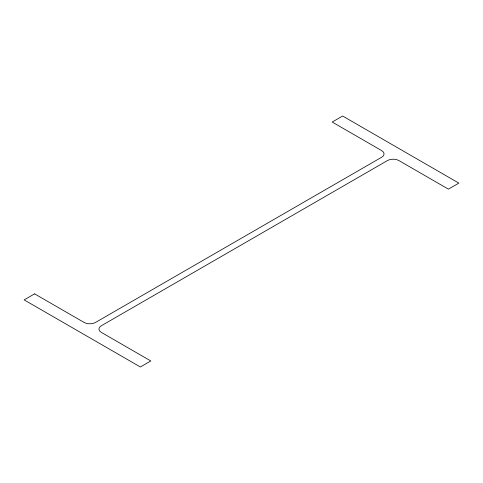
<?xml version="1.0" encoding="UTF-8"?>
<svg xmlns="http://www.w3.org/2000/svg" width="483" height="483" viewBox="0 0 483 483"><rect width="100%" height="100%" fill="white"/><g stroke="black" fill="none" stroke-linecap="round" stroke-linejoin="round"><path stroke-width="0.72" d="M34.595 293.857L24.15 299.889L140.366 366.983L150.811 360.958L101.327 332.389A8.114 4.685 0 0 1 101.327 325.765L387.451 160.573A8.114 4.685 0 0 1 398.922 160.573L448.405 189.143L458.85 183.111L342.634 116.017L332.189 122.042L381.673 150.611A8.114 4.685 0 0 1 381.673 157.235L95.549 322.427A8.114 4.685 0 0 1 84.078 322.427L34.595 293.857"/></g></svg>
